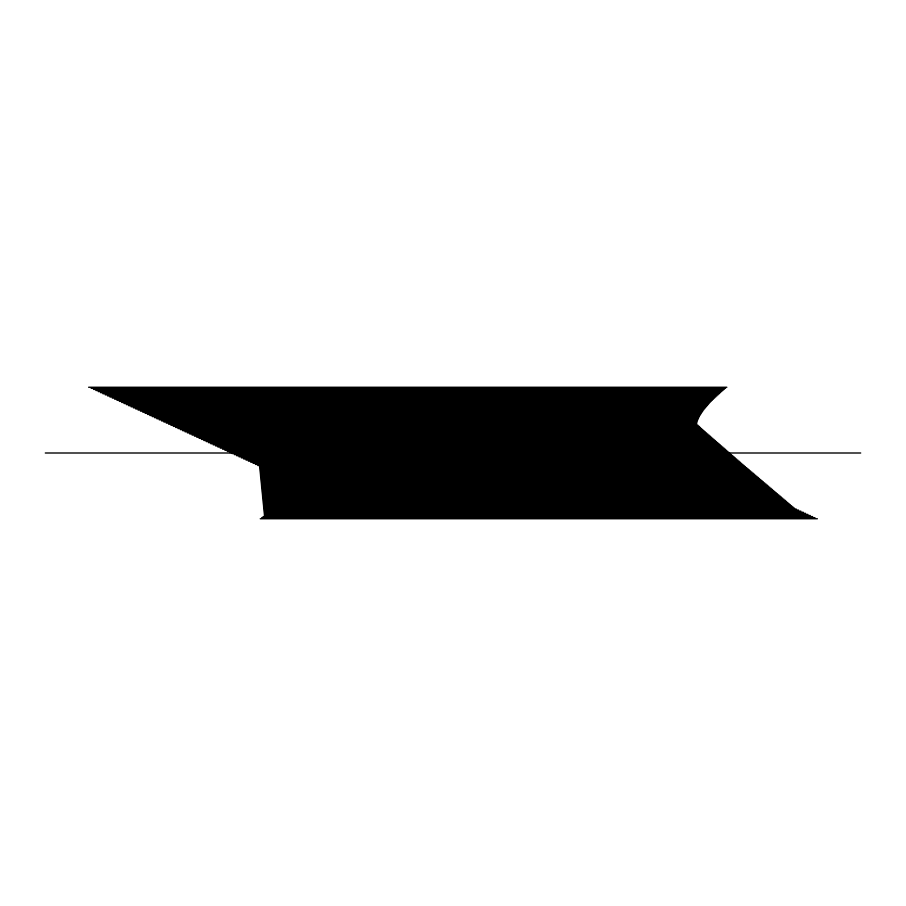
<?xml version="1.0" encoding="UTF-8"?>
<svg xmlns="http://www.w3.org/2000/svg" width="906" height="906" viewBox="0 0 906 906"><rect width="100%" height="100%" fill="white"/><g stroke="black" fill="none" stroke-linecap="round" stroke-linejoin="round"><path stroke-width="1.36" d="M88.607 387.247L726.85 387.247M91.166 388.334L725.547 388.334M93.511 389.41L724.256 389.41M95.866 390.497L722.977 390.497M98.21 391.585L721.72 391.585M100.555 392.672L720.485 392.672M102.899 393.759L719.262 393.759M105.243 394.846L718.062 394.846M107.599 395.933L716.884 395.933M109.943 397.021L715.729 397.021M112.287 398.108L714.585 398.108M114.632 399.195L713.464 399.195M116.976 400.282L712.343 400.282M119.332 401.369L711.221 401.369M121.676 402.457L710.111 402.457M124.02 403.544L709.092 403.544M126.364 404.631L708.164 404.631M128.709 405.718L707.246 405.718M131.064 406.805L706.329 406.805M133.409 407.893L705.412 407.893M135.753 408.98L704.494 408.98M138.097 410.067L703.566 410.067M140.441 411.154L702.784 411.154M142.797 412.241L702.082 412.241M145.141 413.329L701.369 413.329M147.485 414.416L700.666 414.416M149.83 415.503L699.964 415.503M152.174 416.59L699.285 416.59M154.53 417.677L698.809 417.677M156.874 418.765L698.333 418.765M159.218 419.852L697.847 419.852M161.562 420.939L697.371 420.939M163.907 422.026L697.076 422.026M166.262 423.113L696.827 423.113M168.607 424.201L696.861 424.201M170.951 425.288L698.062 425.288M173.295 426.375L699.262 426.375M175.639 427.462L700.463 427.462M177.984 428.549L701.663 428.549M180.339 429.637L702.852 429.637M182.684 430.724L704.053 430.724M185.028 431.8L705.298 431.8M187.372 432.887L706.544 432.887M189.716 433.974L707.801 433.974M192.072 435.061L709.047 435.061M194.416 436.148L710.304 436.148M196.761 437.236L711.55 437.236M199.105 438.323L712.807 438.323M201.449 439.41L714.064 439.41M203.805 440.497L715.31 440.497M206.149 441.584L716.567 441.584M208.493 442.672L717.812 442.672M210.838 443.759L719.07 443.759M213.182 444.846L720.327 444.846M215.537 445.933L721.572 445.933M217.882 447.02L722.829 447.02M220.226 448.108L724.075 448.108M222.57 449.195L725.332 449.195M224.915 450.282L726.578 450.282M227.27 451.369L727.835 451.369M229.614 452.456L729.092 452.456M45.3 453L860.7 453M231.959 453.544L730.338 453.544M234.303 454.631L731.595 454.631M236.647 455.718L732.841 455.718M239.003 456.805L734.098 456.805M241.347 457.892L735.344 457.892M243.691 458.98L736.601 458.98M246.036 460.067L737.858 460.067M248.38 461.154L739.103 461.154M250.736 462.241L740.361 462.241M253.08 463.328L741.606 463.328M255.424 464.416L742.886 464.416M257.768 465.503L744.166 465.503M259.512 466.59L745.445 466.59M259.626 467.677L746.737 467.677M259.728 468.764L748.016 468.764M259.841 469.852L749.296 469.852M259.943 470.939L750.576 470.939M260.056 472.026L751.855 472.026M260.158 473.113L753.146 473.113M260.271 474.2L754.426 474.2M260.373 475.276L755.706 475.276M260.486 476.363L756.986 476.363M260.588 477.451L758.277 477.451M260.702 478.538L759.556 478.538M260.803 479.625L760.836 479.625M260.917 480.712L762.116 480.712M261.019 481.799L763.396 481.799M261.132 482.887L764.687 482.887M261.234 483.974L765.966 483.974M261.336 485.061L767.246 485.061M261.449 486.148L768.526 486.148M261.551 487.235L769.806 487.235M261.664 488.323L771.097 488.323M261.766 489.41L772.376 489.41M261.879 490.497L773.656 490.497M261.981 491.584L774.936 491.584M262.094 492.671L776.216 492.671M262.196 493.759L777.507 493.759M262.31 494.846L778.786 494.846M262.412 495.933L780.066 495.933M262.525 497.02L781.346 497.02M262.627 498.107L782.625 498.107M262.74 499.195L783.917 499.195M262.842 500.282L785.196 500.282M262.955 501.369L786.476 501.369M263.057 502.456L787.756 502.456M263.17 503.543L789.035 503.543M263.272 504.631L790.326 504.631M263.386 505.718L791.606 505.718M263.487 506.805L792.886 506.805M263.601 507.892L794.166 507.892M263.703 508.979L796.181 508.979M263.805 510.067L798.526 510.067M263.918 511.154L800.87 511.154M264.02 512.241L803.226 512.241M264.133 513.328L805.57 513.328M264.235 514.415L807.914 514.415M264.348 515.503L810.258 515.503M263.068 516.59L812.614 516.59M261.664 517.666L814.958 517.666M260.249 518.753L817.382 518.753"/></g></svg>
